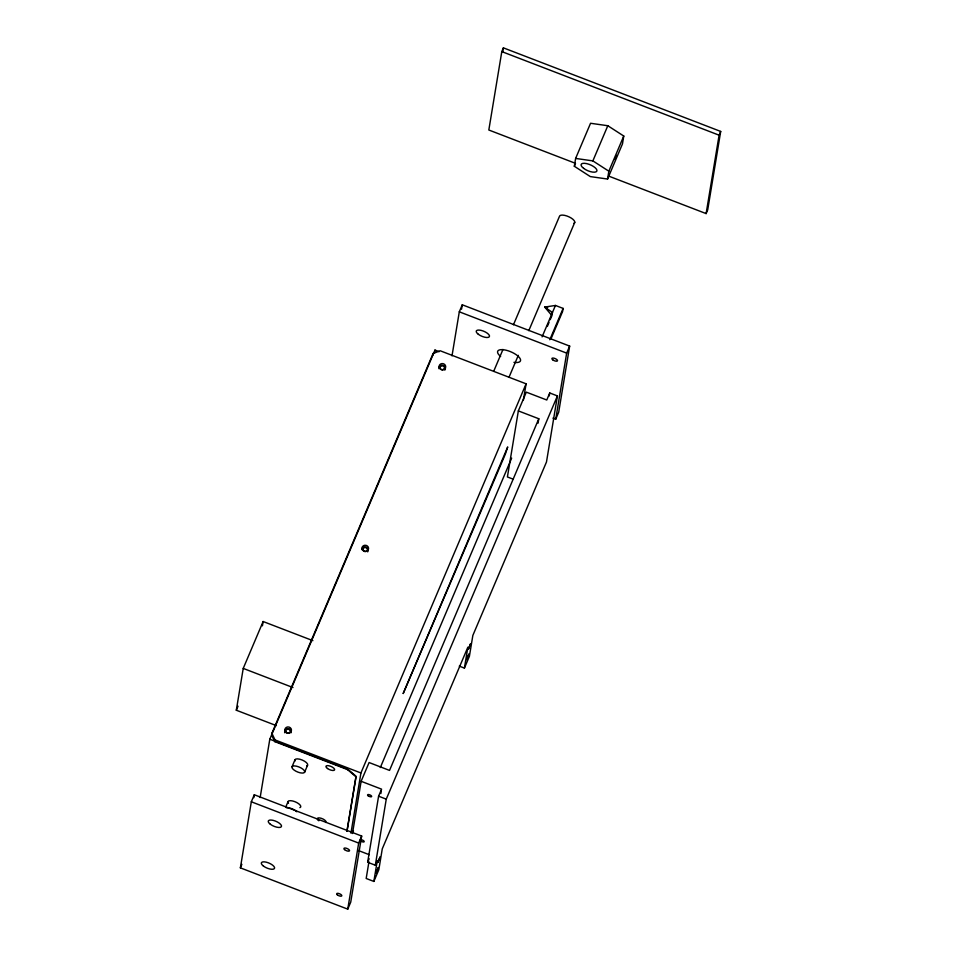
<?xml version="1.0" encoding="UTF-8"?>
<svg xmlns="http://www.w3.org/2000/svg" width="957" height="957" viewBox="0 0 957 957"><rect width="100%" height="100%" fill="white"/><g stroke="black" fill="none" stroke-linecap="round" stroke-linejoin="round"><path stroke-width="1.44" d="M574.344 166.279L575.624 158.431L590.553 123.274L607.803 125.726L623.761 136.038L622.481 143.885L607.563 179.043L590.313 176.59L574.344 166.279L575.492 163.575M607.563 179.043L608.843 171.195L623.761 136.038M276.382 725.633L236.307 710.226L243.234 668.405L263.127 621.524L312.879 640.652M262.421 625.842L263.127 621.524M240.374 867.855L251.32 801.787L254.299 794.753L361.674 836.047L350.74 902.116L347.75 909.15L240.374 867.855L241.87 864.338M253.82 797.683L254.299 794.753M260.148 797.564L269.802 739.223L434.992 350.071L439.179 351.674M523.431 399.966L526.099 383.817L440.208 350.776L433.102 353.492L271.896 733.277L271.621 734.952L274.743 741.603L348.874 770.122L356.028 776.211L346.924 831.214M274.743 741.603L275.018 739.928L271.896 733.277M347.032 831.19L356.028 776.833L346.494 768.722L269.802 739.223M350.944 833.164L360.921 772.969L526.099 383.817M352.619 832.686L361.124 781.295L369.091 762.538L389.535 770.409L538.803 418.759L518.347 410.9L526.314 392.143L546.77 400.002L549.749 392.968L557.417 395.923L546.483 461.992L472.854 635.424L469.397 656.335L464.408 668.094L459.288 666.132M432.827 355.167L433.102 353.492M434.514 352.977L434.992 350.071M347.75 909.15L358.684 843.081L361.674 836.047M368.947 861.755L366.184 878.478L373.852 881.433L377.309 860.522L375.323 865.212L367.655 862.269L378.589 796.2L381.58 789.166L361.124 781.295M608.616 176.076L706.122 213.59L707.713 209.834L720.693 131.432L503.394 47.85L501.803 51.606L488.824 130.008L575.181 163.216M452.003 355.86L459.3 311.815L462.279 304.793L569.654 346.087L558.709 412.156L555.73 419.19L552.943 418.113M502.676 52.204L503.394 47.85M380.85 793.568L381.329 790.638M461.549 309.195L462.279 304.793M375.323 865.212L386.257 799.143L557.417 395.923M464.408 668.094L467.865 647.195L382.286 848.799L378.828 869.71L373.852 881.433M518.347 410.9L507.413 476.957L512.868 479.062M552.105 314.578L552.452 312.484L544.712 307.089L555.443 305.45L563.111 308.405L562.584 311.539L551.029 338.778M538.073 423.161L538.803 418.759M549.258 395.911L549.749 392.968M555.73 419.19L566.664 353.121L569.654 346.087M706.122 213.59L719.102 135.188L720.693 131.432M236.307 710.226L238.018 706.206M292.076 766.653L295.067 759.619M285.653 807.301L288.141 801.44M304.565 772.335A6.866 2.584 23 0 0 296.431 766.174A6.866 2.584 23 0 0 293.966 769.978A6.866 2.584 23 0 0 304.565 772.335L307.556 765.301M493.668 371.364L502.975 349.437M513.454 324.758L559.426 216.449A8.242 3.098 23 0 1 569.2 216.94A8.242 3.098 23 0 1 573.889 223.364M575.624 158.431L592.873 160.896L607.803 125.726M509.004 377.261L518.311 355.334M528.79 330.655L574.762 222.347M542.093 336.876L555.443 305.45M547.332 326.457L549.055 322.389M550.203 319.686L551.938 315.619L544.712 307.089L547.631 307.508M549.808 339.735L563.111 308.405M352.308 833.535L353.48 830.784M380.324 767.538L511.66 458.128M367.655 862.269L369.151 858.752M501.803 51.606L719.102 135.188M459.3 311.815L566.664 353.121M243.234 668.405L292.974 687.545M275.018 739.928L360.921 772.969M378.589 796.2L386.257 799.143M251.32 801.787L358.684 843.081M358.373 850.51L369.27 854.709M592.873 160.896L608.843 171.195M500.631 356.494A12.369 4.653 23 0 1 502.138 349.64A12.369 4.653 23 0 1 518.957 357.045A12.369 4.653 23 0 1 513.933 362.344M360.203 839.863A2.201 0.825 23 0 1 363.289 840.509A2.201 0.825 23 0 1 363.493 841.993A2.201 0.825 23 0 1 360.299 840.581M442.062 369.892A2.201 2.034 9.4 0 1 440.423 366.77A2.201 2.034 9.4 0 1 444.132 366.794A2.201 2.034 9.4 0 1 442.636 369.892M317.724 819.754A4.677 1.758 23 0 1 321.48 818.379A4.677 1.758 23 0 1 325.679 822.458M318.848 820.771A4.677 1.758 23 0 1 318.214 820.269M295.091 760.935A6.866 2.584 23 0 1 302.245 760.049A6.866 2.584 23 0 1 306.802 765.839M288.5 803.27A6.866 2.584 23 0 1 294.816 801.655A6.866 2.584 23 0 1 299.888 807.648M286.478 807.78A6.866 2.584 23 0 1 296.826 811.763M438.868 368.672A3.302 3.038 9.4 0 1 442.912 365.347A3.302 3.038 9.4 0 1 444.778 370.156M368.074 551.16A3.302 3.038 9.4 0 1 367.655 551.842M361.734 549.569A3.302 3.038 9.4 0 1 365.359 546.949A3.302 3.038 9.4 0 1 368.278 550.395M284.875 732.823A3.302 3.038 9.4 0 1 284.636 732.045M284.612 731.256A3.302 3.038 9.4 0 1 288.667 728.72A3.302 3.038 9.4 0 1 290.952 732.847M614.861 159.412L616.464 155.501L614.861 159.412M376.113 872.928L378.314 867.556L376.113 872.928M377.836 862.472L380.037 857.101L377.836 862.472M403.208 693.478L505.356 454.108L507.712 446.943L403.208 693.478M466.681 659.552L468.882 654.181L466.681 659.552M468.416 649.097L470.617 643.726L468.416 649.097M478.321 334.28A7.142 2.692 23 0 0 489.35 336.732A7.142 2.692 23 0 0 480.893 330.321A7.142 2.692 23 0 0 478.321 334.28M552.763 359.832A3.027 1.136 23 0 0 557.452 360.897A3.027 1.136 23 0 0 553.912 358.181A3.027 1.136 23 0 0 552.763 359.832M263.414 866.061A7.142 2.692 23 0 0 274.444 868.513A7.142 2.692 23 0 0 265.986 862.101A7.142 2.692 23 0 0 263.414 866.061M344.52 849.565A3.027 1.136 23 0 0 349.353 850.988A3.027 1.136 23 0 0 346.338 848.249A3.027 1.136 23 0 0 344.52 849.565M337.235 894.735A2.751 1.029 23 0 0 341.637 896.027A2.751 1.029 23 0 0 338.898 893.539A2.751 1.029 23 0 0 337.235 894.735M270.341 824.252A7.142 2.692 23 0 0 281.37 826.692A7.142 2.692 23 0 0 272.912 820.293A7.142 2.692 23 0 0 270.341 824.252M368.074 795.722A2.201 0.825 23 0 0 371.555 796.667A2.201 0.825 23 0 0 369.223 794.669A2.201 0.825 23 0 0 368.074 795.722M583.614 168.348A8.517 3.206 23 0 0 596.761 171.267A8.517 3.206 23 0 0 586.677 163.623A8.517 3.206 23 0 0 583.614 168.348M363.469 550.789A2.201 2.034 9.4 0 0 367.225 550.347A2.201 2.034 9.4 0 0 364.844 547.548A2.201 2.034 9.4 0 0 363.469 550.789M286.346 732.476A2.201 2.034 9.4 0 0 290.103 732.033A2.201 2.034 9.4 0 0 287.722 729.234A2.201 2.034 9.4 0 0 286.346 732.476M327.497 768.507A4.677 1.758 23 0 0 334.591 769.895A4.677 1.758 23 0 0 328.801 765.744A4.677 1.758 23 0 0 327.497 768.507M285.593 731.842A3.302 3.038 9.4 0 0 291.227 731.172A3.302 3.038 9.4 0 0 287.662 726.961A3.302 3.038 9.4 0 0 285.593 731.842M362.715 550.155A3.302 3.038 9.4 0 0 368.349 549.485A3.302 3.038 9.4 0 0 364.784 545.275A3.302 3.038 9.4 0 0 362.715 550.155M439.837 368.469A3.302 3.038 9.4 0 0 445.472 367.799A3.302 3.038 9.4 0 0 441.907 363.588A3.302 3.038 9.4 0 0 439.837 368.469"/></g></svg>
